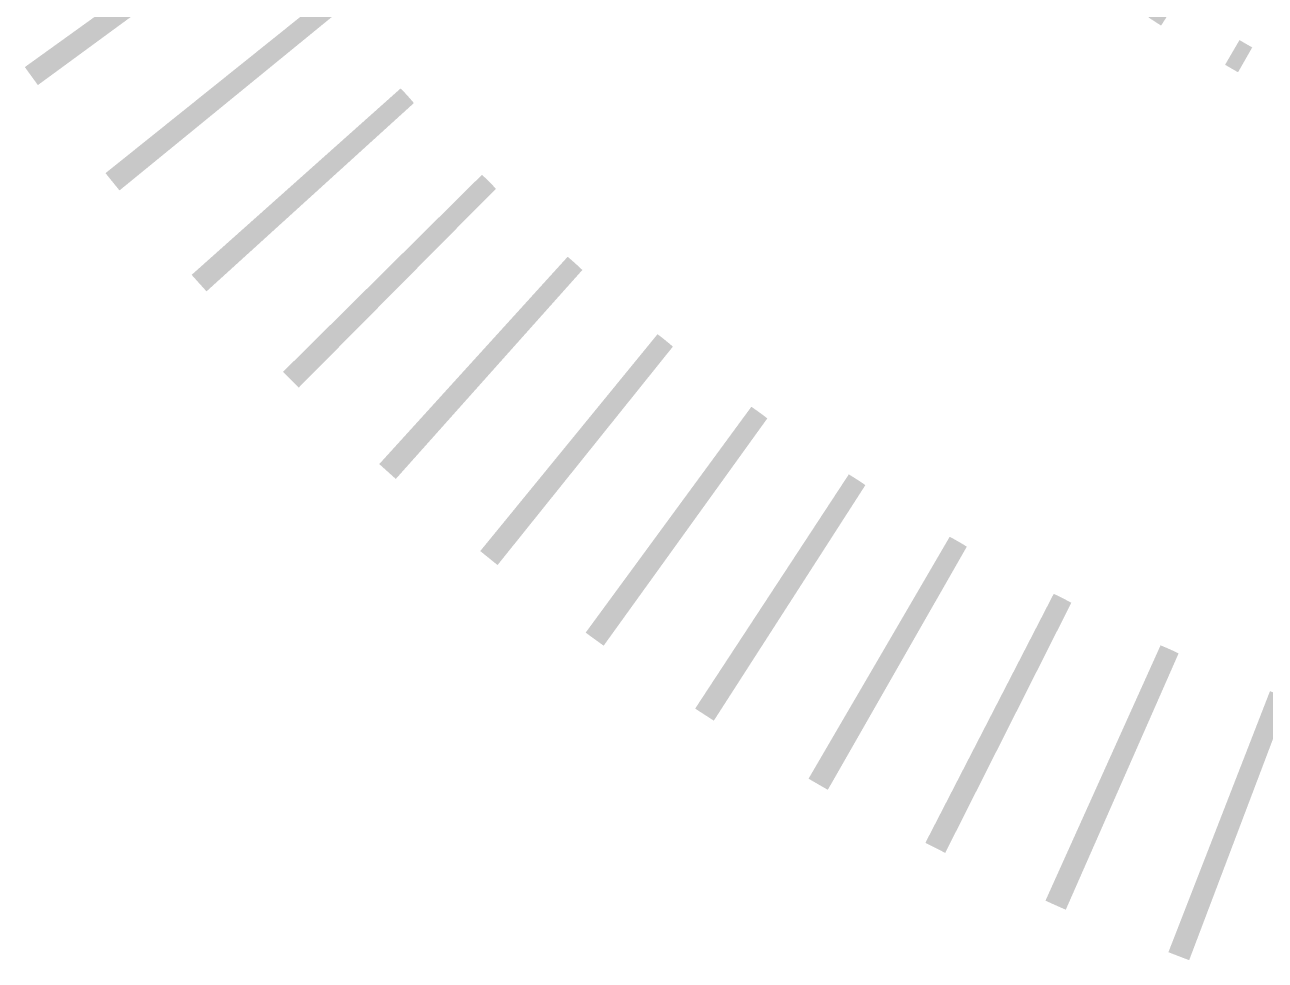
# Model space of a CAD drawing. Header units: inches. Extents: x -8.2 to 52.8, y -8.2 to 14.9.
# Drawn here: x -6.672 to -2.667, y -7.688 to -4.667 of the extents above; entities that cross this region are included whole.
import ezdxf

# ---------------------------------------------------------------- set-up
doc = ezdxf.new("R2010")
doc.units = ezdxf.units.IN
doc.header["$MEASUREMENT"] = 0
doc.layers.add('stamp', color=7, linetype='Continuous')

# ---------------------------------------------------------------- blocks, each defined once
blk = doc.blocks.new('*U6')
at = {"layer": 'stamp'}
h = blk.add_hatch(color=256, dxfattribs=at)
h.dxf.hatch_style = 1
h.paths.add_polyline_path([(0.0359, 1.3809, 0.002182), (-0.0359, 1.3809), (-0.0319, 0.4763, 0.017638), (0.0319, 0.4763)])
h = blk.add_hatch(color=256, dxfattribs=at)
h.dxf.hatch_style = 1
h.paths.add_polyline_path([(0.0242, -1.2886, 0.002182), (-0.0242, -1.2886), (-0.0238, -1.381, -0.002182), (0.0238, -1.381)])
blk = doc.blocks.new('*U7')
at = {"layer": 'stamp', "color": 0, "linetype": 'ByBlock', "lineweight": -2, "transparency": 16777216}
for p, rotation in [((-5.5339, -4.0206), 126), ((-5.3159, -4.3047), 129), ((-5.0833, -4.577), 132), ((-4.8368, -4.8368), 135), ((-4.577, -5.0833), 138), ((-4.3047, -5.3159), 141), ((-4.0206, -5.5339), 144), ((-3.7255, -5.7367), 147), ((-3.4201, -5.9238), 150), ((-3.1054, -6.0947), 153), ((-2.7822, -6.2489), 156), ((-2.4513, -6.3859), 159)]:
    blk.add_blockref('*U6', p, dxfattribs=dict(at, rotation=rotation))

msp = doc.modelspace()

# ---------------------------------------------------------------- block references
at = {"layer": 'stamp'}
msp.add_blockref('*U7', (0, 0), dxfattribs=at)

doc.saveas('drawing.dxf')
